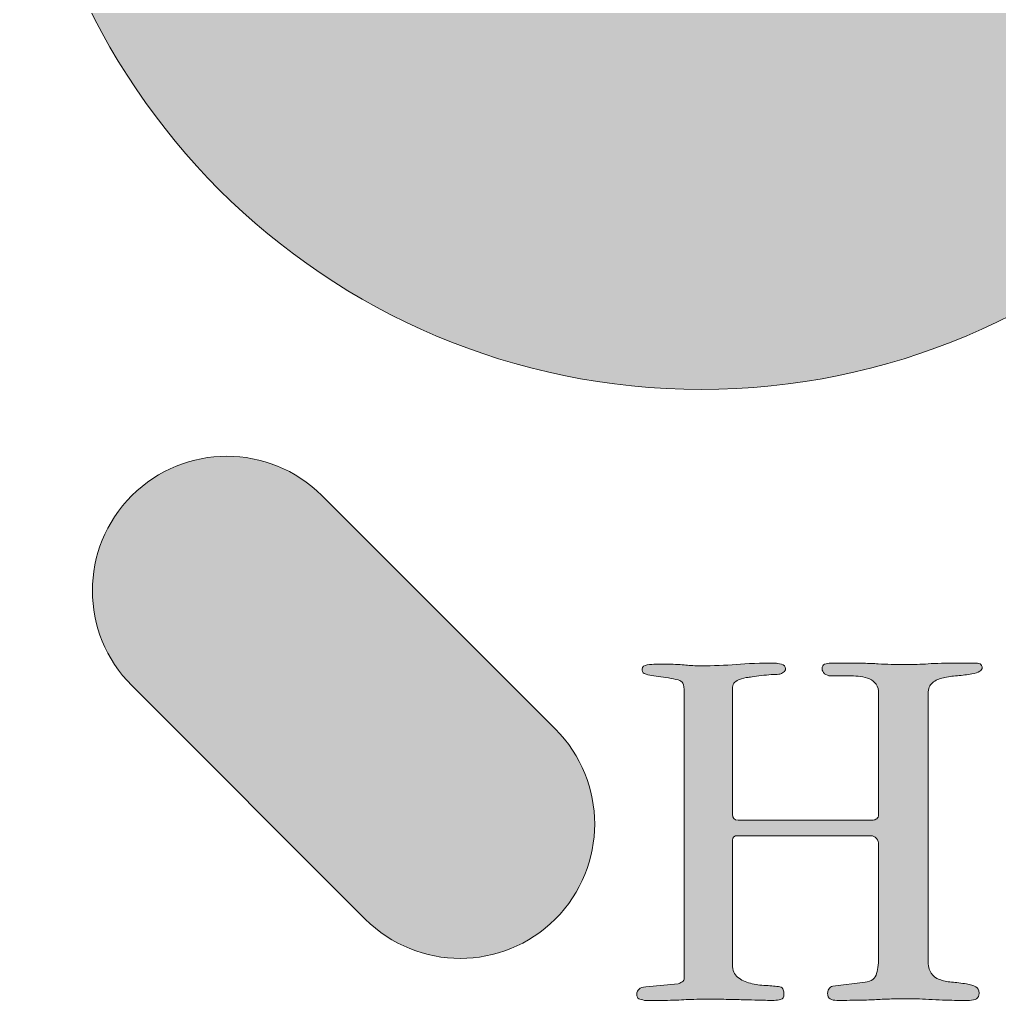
# Model space of a CAD drawing. Header units: inches. Extents: x 110 to 970, y -1000 to -79.
# Drawn here: x 110.1 to 349.8, y -624.9 to -384.9 of the extents above; entities that cross this region are included whole.
import ezdxf

# ---------------------------------------------------------------- set-up
doc = ezdxf.new("R2010")
doc.units = ezdxf.units.IN
doc.header["$MEASUREMENT"] = 0
doc.layers.add('Layer 1', color=7, linetype='Continuous')

# ---------------------------------------------------------------- blocks, each defined once
blk = doc.blocks.new('block 3')
at = {"layer": 'Layer 1', "true_color": 0xea2625}
h = blk.add_hatch(color=20, dxfattribs=at)
h.dxf.hatch_style = 2
edge = h.paths.add_edge_path()
edge.add_spline(control_points=[(261.11, -623.44), (261.11, -622.33), (261.83, -621.7), (263.27, -621.57), (263.27, -621.57), (271.24, -620.89), (271.24, -620.89), (271.49, -620.82), (271.81, -620.66), (272.17, -620.39), (272.53, -620.13), (272.71, -619.8), (272.71, -619.41), (272.71, -619.41), (272.71, -549.62), (272.71, -549.62), (272.71, -548.51), (272.59, -547.74), (272.36, -547.31), (272.13, -546.89), (271.76, -546.61), (271.24, -546.48), (270.51, -546.28), (269.73, -546.12), (268.88, -545.99), (268.02, -545.85), (267.2, -545.74), (266.42, -545.64), (265.63, -545.54), (264.91, -545.43), (264.26, -545.3), (263.6, -545.17), (263.14, -545.04), (262.88, -544.9), (262.68, -544.84), (262.55, -544.68), (262.49, -544.41), (262.42, -544.15), (262.39, -543.95), (262.39, -543.82), (262.45, -543.23), (262.88, -542.89), (263.67, -542.79), (264.45, -542.69), (265.14, -542.64), (265.73, -542.64), (265.73, -542.64), (268.68, -542.64), (268.68, -542.64), (270.51, -542.64), (271.99, -542.71), (273.1, -542.84), (274.21, -542.97), (275.43, -543.04), (276.74, -543.04), (279.82, -543.04), (282.72, -542.92), (285.44, -542.69), (288.16, -542.46), (291.35, -542.35), (295.02, -542.35), (295.35, -542.35), (295.84, -542.45), (296.5, -542.64), (297.15, -542.84), (297.48, -543.2), (297.48, -543.72), (297.48, -544.12), (297.31, -544.41), (296.99, -544.61), (296.66, -544.8), (296.36, -544.97), (296.1, -545.1), (295.77, -545.1), (295.25, -545.12), (294.53, -545.15), (293.81, -545.18), (293.02, -545.25), (292.17, -545.35), (291.32, -545.44), (290.53, -545.54), (289.81, -545.64), (289.09, -545.74), (288.6, -545.82), (288.34, -545.89), (287.75, -545.89), (286.96, -546.08), (285.98, -546.48), (285, -546.87), (284.5, -547.59), (284.5, -548.64), (284.5, -548.64), (284.5, -579.4), (284.5, -579.4), (284.5, -580.32), (284.96, -580.78), (285.88, -580.78), (285.88, -580.78), (318.91, -580.78), (318.91, -580.78), (319.23, -580.78), (319.54, -580.67), (319.84, -580.44), (320.14, -580.21), (320.28, -579.9), (320.28, -579.5), (320.28, -579.5), (320.28, -549.82), (320.28, -549.82), (320.28, -548.9), (320.07, -548.15), (319.64, -547.56), (319.22, -546.97), (318.68, -546.52), (318.02, -546.23), (317.37, -545.94), (316.65, -545.74), (315.86, -545.64), (315.07, -545.54), (314.32, -545.49), (313.6, -545.49), (313.6, -545.49), (308.49, -545.49), (308.49, -545.49), (307.96, -545.49), (307.49, -545.31), (307.06, -544.95), (306.64, -544.59), (306.42, -544.18), (306.42, -543.72), (306.42, -543.2), (306.64, -542.84), (307.06, -542.64), (307.49, -542.45), (308, -542.35), (308.59, -542.35), (308.59, -542.35), (311.93, -542.35), (311.93, -542.35), (313.7, -542.35), (315.24, -542.36), (316.55, -542.4), (317.86, -542.43), (319.06, -542.48), (320.14, -542.54), (321.22, -542.61), (322.28, -542.66), (323.33, -542.69), (324.38, -542.73), (325.56, -542.74), (326.87, -542.74), (327.92, -542.74), (328.87, -542.73), (329.72, -542.69), (330.57, -542.66), (331.47, -542.61), (332.42, -542.54), (333.37, -542.48), (334.44, -542.43), (335.62, -542.4), (336.8, -542.36), (338.24, -542.35), (339.94, -542.35), (339.94, -542.35), (344.07, -542.35), (344.07, -542.35), (344.66, -542.35), (345.07, -542.48), (345.3, -542.74), (345.53, -543), (345.64, -543.23), (345.64, -543.43), (345.64, -544.15), (344.79, -544.68), (343.09, -545), (341.97, -545.2), (340.79, -545.35), (339.55, -545.44), (338.3, -545.54), (337.16, -545.71), (336.11, -545.94), (335.06, -546.17), (334.18, -546.57), (333.46, -547.17), (332.73, -547.75), (332.37, -548.64), (332.37, -549.82), (332.37, -549.82), (332.37, -614.89), (332.37, -614.89), (332.37, -616.4), (332.62, -617.51), (333.11, -618.23), (333.6, -618.95), (334.27, -619.48), (335.13, -619.8), (335.98, -620.13), (336.98, -620.34), (338.12, -620.44), (339.27, -620.54), (340.5, -620.69), (341.81, -620.89), (342.73, -621.08), (343.46, -621.31), (344.02, -621.57), (344.58, -621.84), (344.86, -622.36), (344.86, -623.15), (344.86, -623.8), (344.64, -624.26), (344.22, -624.52), (343.79, -624.78), (343.22, -624.91), (342.5, -624.91), (342.5, -624.91), (339.35, -624.91), (339.35, -624.91), (338.7, -624.91), (337.83, -624.9), (336.75, -624.87), (335.67, -624.83), (334.55, -624.78), (333.4, -624.72), (332.26, -624.65), (331.21, -624.6), (330.26, -624.57), (329.31, -624.54), (328.64, -624.52), (328.25, -624.52), (326.28, -624.52), (324.67, -624.54), (323.43, -624.57), (322.18, -624.6), (320.95, -624.65), (319.74, -624.72), (318.53, -624.78), (317.2, -624.83), (315.76, -624.87), (314.32, -624.9), (312.42, -624.91), (310.06, -624.91), (309.4, -624.91), (308.86, -624.8), (308.44, -624.57), (308.01, -624.34), (307.8, -623.87), (307.8, -623.15), (307.8, -622.88), (307.9, -622.56), (308.09, -622.16), (308.29, -621.77), (308.62, -621.54), (309.08, -621.47), (309.08, -621.47), (316.94, -620.49), (316.94, -620.49), (318.51, -620.29), (319.46, -619.58), (319.79, -618.33), (320.12, -617.09), (320.28, -615.61), (320.28, -613.91), (320.28, -613.91), (320.28, -586.78), (320.28, -586.78), (320.28, -586.25), (320.1, -585.76), (319.74, -585.3), (319.38, -584.85), (318.91, -584.61), (318.32, -584.61), (318.32, -584.61), (285.88, -584.61), (285.88, -584.61), (284.96, -584.61), (284.5, -584.97), (284.5, -585.7), (284.5, -585.7), (284.5, -616.17), (284.5, -616.17), (284.5, -617.54), (284.93, -618.57), (285.78, -619.26), (286.63, -619.95), (287.66, -620.44), (288.88, -620.74), (290.09, -621.03), (291.37, -621.21), (292.71, -621.28), (294.05, -621.34), (295.19, -621.44), (296.1, -621.57), (296.56, -621.7), (296.84, -621.95), (296.94, -622.31), (297.04, -622.67), (297.09, -623.02), (297.09, -623.34), (297.09, -624.13), (296.82, -624.59), (296.3, -624.72), (295.77, -624.85), (295.25, -624.91), (294.73, -624.91), (293.15, -624.91), (291.84, -624.9), (290.79, -624.87), (289.74, -624.83), (288.65, -624.8), (287.5, -624.77), (286.36, -624.73), (285.04, -624.7), (283.57, -624.67), (282.1, -624.64), (280.18, -624.62), (277.82, -624.62), (275.92, -624.62), (274.18, -624.67), (272.61, -624.77), (271.04, -624.87), (269.2, -624.91), (267.11, -624.91), (267.11, -624.91), (262.98, -624.91), (262.98, -624.91), (262.39, -624.78), (261.93, -624.65), (261.6, -624.52), (261.27, -624.39), (261.11, -624.03), (261.11, -623.44)], knot_values=[0, 0, 0, 0, 1, 1, 1, 2, 2, 2, 3, 3, 3, 4, 4, 4, 5, 5, 5, 6, 6, 6, 7, 7, 7, 8, 8, 8, 9, 9, 9, 10, 10, 10, 11, 11, 11, 12, 12, 12, 13, 13, 13, 14, 14, 14, 15, 15, 15, 16, 16, 16, 17, 17, 17, 18, 18, 18, 19, 19, 19, 20, 20, 20, 21, 21, 21, 22, 22, 22, 23, 23, 23, 24, 24, 24, 25, 25, 25, 26, 26, 26, 27, 27, 27, 28, 28, 28, 29, 29, 29, 30, 30, 30, 31, 31, 31, 32, 32, 32, 33, 33, 33, 34, 34, 34, 35, 35, 35, 36, 36, 36, 37, 37, 37, 38, 38, 38, 39, 39, 39, 40, 40, 40, 41, 41, 41, 42, 42, 42, 43, 43, 43, 44, 44, 44, 45, 45, 45, 46, 46, 46, 47, 47, 47, 48, 48, 48, 49, 49, 49, 50, 50, 50, 51, 51, 51, 52, 52, 52, 53, 53, 53, 54, 54, 54, 55, 55, 55, 56, 56, 56, 57, 57, 57, 58, 58, 58, 59, 59, 59, 60, 60, 60, 61, 61, 61, 62, 62, 62, 63, 63, 63, 64, 64, 64, 65, 65, 65, 66, 66, 66, 67, 67, 67, 68, 68, 68, 69, 69, 69, 70, 70, 70, 71, 71, 71, 72, 72, 72, 73, 73, 73, 74, 74, 74, 75, 75, 75, 76, 76, 76, 77, 77, 77, 78, 78, 78, 79, 79, 79, 80, 80, 80, 81, 81, 81, 82, 82, 82, 83, 83, 83, 84, 84, 84, 85, 85, 85, 86, 86, 86, 87, 87, 87, 88, 88, 88, 89, 89, 89, 90, 90, 90, 91, 91, 91, 92, 92, 92, 93, 93, 93, 94, 94, 94, 95, 95, 95, 96, 96, 96, 97, 97, 97, 98, 98, 98, 99, 99, 99, 100, 100, 100, 101, 101, 101, 102, 102, 102, 103, 103, 103, 104, 104, 104, 105, 105, 105, 106, 106, 106, 107, 107, 107, 108, 108, 108, 109, 109, 109, 110, 110, 110, 110], degree=3, periodic=1)
at = {"layer": 'Layer 1', "lineweight": 0}
blk.add_open_spline([(261.11, -623.44), (261.11, -622.33), (261.83, -621.7), (263.27, -621.57), (263.27, -621.57), (271.24, -620.89), (271.24, -620.89), (271.49, -620.82), (271.81, -620.66), (272.17, -620.39), (272.53, -620.13), (272.71, -619.8), (272.71, -619.41), (272.71, -619.41), (272.71, -549.62), (272.71, -549.62), (272.71, -548.51), (272.59, -547.74), (272.36, -547.31), (272.13, -546.89), (271.76, -546.61), (271.24, -546.48), (270.51, -546.28), (269.73, -546.12), (268.88, -545.99), (268.02, -545.85), (267.2, -545.74), (266.42, -545.64), (265.63, -545.54), (264.91, -545.43), (264.26, -545.3), (263.6, -545.17), (263.14, -545.04), (262.88, -544.9), (262.68, -544.84), (262.55, -544.68), (262.49, -544.41), (262.42, -544.15), (262.39, -543.95), (262.39, -543.82), (262.45, -543.23), (262.88, -542.89), (263.67, -542.79), (264.45, -542.69), (265.14, -542.64), (265.73, -542.64), (265.73, -542.64), (268.68, -542.64), (268.68, -542.64), (270.51, -542.64), (271.99, -542.71), (273.1, -542.84), (274.21, -542.97), (275.43, -543.04), (276.74, -543.04), (279.82, -543.04), (282.72, -542.92), (285.44, -542.69), (288.16, -542.46), (291.35, -542.35), (295.02, -542.35), (295.35, -542.35), (295.84, -542.45), (296.5, -542.64), (297.15, -542.84), (297.48, -543.2), (297.48, -543.72), (297.48, -544.12), (297.31, -544.41), (296.99, -544.61), (296.66, -544.8), (296.36, -544.97), (296.1, -545.1), (295.77, -545.1), (295.25, -545.12), (294.53, -545.15), (293.81, -545.18), (293.02, -545.25), (292.17, -545.35), (291.32, -545.44), (290.53, -545.54), (289.81, -545.64), (289.09, -545.74), (288.6, -545.82), (288.34, -545.89), (287.75, -545.89), (286.96, -546.08), (285.98, -546.48), (285, -546.87), (284.5, -547.59), (284.5, -548.64), (284.5, -548.64), (284.5, -579.4), (284.5, -579.4), (284.5, -580.32), (284.96, -580.78), (285.88, -580.78), (285.88, -580.78), (318.91, -580.78), (318.91, -580.78), (319.23, -580.78), (319.54, -580.67), (319.84, -580.44), (320.14, -580.21), (320.28, -579.9), (320.28, -579.5), (320.28, -579.5), (320.28, -549.82), (320.28, -549.82), (320.28, -548.9), (320.07, -548.15), (319.64, -547.56), (319.22, -546.97), (318.68, -546.52), (318.02, -546.23), (317.37, -545.94), (316.65, -545.74), (315.86, -545.64), (315.07, -545.54), (314.32, -545.49), (313.6, -545.49), (313.6, -545.49), (308.49, -545.49), (308.49, -545.49), (307.96, -545.49), (307.49, -545.31), (307.06, -544.95), (306.64, -544.59), (306.42, -544.18), (306.42, -543.72), (306.42, -543.2), (306.64, -542.84), (307.06, -542.64), (307.49, -542.45), (308, -542.35), (308.59, -542.35), (308.59, -542.35), (311.93, -542.35), (311.93, -542.35), (313.7, -542.35), (315.24, -542.36), (316.55, -542.4), (317.86, -542.43), (319.06, -542.48), (320.14, -542.54), (321.22, -542.61), (322.28, -542.66), (323.33, -542.69), (324.38, -542.73), (325.56, -542.74), (326.87, -542.74), (327.92, -542.74), (328.87, -542.73), (329.72, -542.69), (330.57, -542.66), (331.47, -542.61), (332.42, -542.54), (333.37, -542.48), (334.44, -542.43), (335.62, -542.4), (336.8, -542.36), (338.24, -542.35), (339.94, -542.35), (339.94, -542.35), (344.07, -542.35), (344.07, -542.35), (344.66, -542.35), (345.07, -542.48), (345.3, -542.74), (345.53, -543), (345.64, -543.23), (345.64, -543.43), (345.64, -544.15), (344.79, -544.68), (343.09, -545), (341.97, -545.2), (340.79, -545.35), (339.55, -545.44), (338.3, -545.54), (337.16, -545.71), (336.11, -545.94), (335.06, -546.17), (334.18, -546.57), (333.46, -547.17), (332.73, -547.75), (332.37, -548.64), (332.37, -549.82), (332.37, -549.82), (332.37, -614.89), (332.37, -614.89), (332.37, -616.4), (332.62, -617.51), (333.11, -618.23), (333.6, -618.95), (334.27, -619.48), (335.13, -619.8), (335.98, -620.13), (336.98, -620.34), (338.12, -620.44), (339.27, -620.54), (340.5, -620.69), (341.81, -620.89), (342.73, -621.08), (343.46, -621.31), (344.02, -621.57), (344.58, -621.84), (344.86, -622.36), (344.86, -623.15), (344.86, -623.8), (344.64, -624.26), (344.22, -624.52), (343.79, -624.78), (343.22, -624.91), (342.5, -624.91), (342.5, -624.91), (339.35, -624.91), (339.35, -624.91), (338.7, -624.91), (337.83, -624.9), (336.75, -624.87), (335.67, -624.83), (334.55, -624.78), (333.4, -624.72), (332.26, -624.65), (331.21, -624.6), (330.26, -624.57), (329.31, -624.54), (328.64, -624.52), (328.25, -624.52), (326.28, -624.52), (324.67, -624.54), (323.43, -624.57), (322.18, -624.6), (320.95, -624.65), (319.74, -624.72), (318.53, -624.78), (317.2, -624.83), (315.76, -624.87), (314.32, -624.9), (312.42, -624.91), (310.06, -624.91), (309.4, -624.91), (308.86, -624.8), (308.44, -624.57), (308.01, -624.34), (307.8, -623.87), (307.8, -623.15), (307.8, -622.88), (307.9, -622.56), (308.09, -622.16), (308.29, -621.77), (308.62, -621.54), (309.08, -621.47), (309.08, -621.47), (316.94, -620.49), (316.94, -620.49), (318.51, -620.29), (319.46, -619.58), (319.79, -618.33), (320.12, -617.09), (320.28, -615.61), (320.28, -613.91), (320.28, -613.91), (320.28, -586.78), (320.28, -586.78), (320.28, -586.25), (320.1, -585.76), (319.74, -585.3), (319.38, -584.85), (318.91, -584.61), (318.32, -584.61), (318.32, -584.61), (285.88, -584.61), (285.88, -584.61), (284.96, -584.61), (284.5, -584.97), (284.5, -585.7), (284.5, -585.7), (284.5, -616.17), (284.5, -616.17), (284.5, -617.54), (284.93, -618.57), (285.78, -619.26), (286.63, -619.95), (287.66, -620.44), (288.88, -620.74), (290.09, -621.03), (291.37, -621.21), (292.71, -621.28), (294.05, -621.34), (295.19, -621.44), (296.1, -621.57), (296.56, -621.7), (296.84, -621.95), (296.94, -622.31), (297.04, -622.67), (297.09, -623.02), (297.09, -623.34), (297.09, -624.13), (296.82, -624.59), (296.3, -624.72), (295.77, -624.85), (295.25, -624.91), (294.73, -624.91), (293.15, -624.91), (291.84, -624.9), (290.79, -624.87), (289.74, -624.83), (288.65, -624.8), (287.5, -624.77), (286.36, -624.73), (285.04, -624.7), (283.57, -624.67), (282.1, -624.64), (280.18, -624.62), (277.82, -624.62), (275.92, -624.62), (274.18, -624.67), (272.61, -624.77), (271.04, -624.87), (269.2, -624.91), (267.11, -624.91), (267.11, -624.91), (262.98, -624.91), (262.98, -624.91), (262.39, -624.78), (261.93, -624.65), (261.6, -624.52), (261.27, -624.39), (261.11, -624.03), (261.11, -623.44)], degree=3, knots=[0, 0, 0, 0, 1, 1, 1, 2, 2, 2, 3, 3, 3, 4, 4, 4, 5, 5, 5, 6, 6, 6, 7, 7, 7, 8, 8, 8, 9, 9, 9, 10, 10, 10, 11, 11, 11, 12, 12, 12, 13, 13, 13, 14, 14, 14, 15, 15, 15, 16, 16, 16, 17, 17, 17, 18, 18, 18, 19, 19, 19, 20, 20, 20, 21, 21, 21, 22, 22, 22, 23, 23, 23, 24, 24, 24, 25, 25, 25, 26, 26, 26, 27, 27, 27, 28, 28, 28, 29, 29, 29, 30, 30, 30, 31, 31, 31, 32, 32, 32, 33, 33, 33, 34, 34, 34, 35, 35, 35, 36, 36, 36, 37, 37, 37, 38, 38, 38, 39, 39, 39, 40, 40, 40, 41, 41, 41, 42, 42, 42, 43, 43, 43, 44, 44, 44, 45, 45, 45, 46, 46, 46, 47, 47, 47, 48, 48, 48, 49, 49, 49, 50, 50, 50, 51, 51, 51, 52, 52, 52, 53, 53, 53, 54, 54, 54, 55, 55, 55, 56, 56, 56, 57, 57, 57, 58, 58, 58, 59, 59, 59, 60, 60, 60, 61, 61, 61, 62, 62, 62, 63, 63, 63, 64, 64, 64, 65, 65, 65, 66, 66, 66, 67, 67, 67, 68, 68, 68, 69, 69, 69, 70, 70, 70, 71, 71, 71, 72, 72, 72, 73, 73, 73, 74, 74, 74, 75, 75, 75, 76, 76, 76, 77, 77, 77, 78, 78, 78, 79, 79, 79, 80, 80, 80, 81, 81, 81, 82, 82, 82, 83, 83, 83, 84, 84, 84, 85, 85, 85, 86, 86, 86, 87, 87, 87, 88, 88, 88, 89, 89, 89, 90, 90, 90, 91, 91, 91, 92, 92, 92, 93, 93, 93, 94, 94, 94, 95, 95, 95, 96, 96, 96, 97, 97, 97, 98, 98, 98, 99, 99, 99, 100, 100, 100, 101, 101, 101, 102, 102, 102, 103, 103, 103, 104, 104, 104, 105, 105, 105, 106, 106, 106, 107, 107, 107, 108, 108, 108, 109, 109, 109, 110, 110, 110, 110], dxfattribs=at)
blk = doc.blocks.new('block 2')
at = {"layer": 'Layer 1', "true_color": 0xfccf0c}
h = blk.add_hatch(color=40, dxfattribs=at)
h.dxf.hatch_style = 2
edge = h.paths.add_edge_path()
edge.add_spline(control_points=[(276.89, -141.74), (184.76, -141.74), (110.08, -216.42), (110.08, -308.55), (110.08, -400.68), (184.76, -475.36), (276.89, -475.36), (369.02, -475.36), (443.7, -400.68), (443.7, -308.55), (443.7, -216.42), (369.02, -141.74), (276.89, -141.74)], knot_values=[0, 0, 0, 0, 1, 1, 1, 2, 2, 2, 3, 3, 3, 4, 4, 4, 4], degree=3, periodic=1)
edge = h.paths.add_edge_path()
edge.add_spline(control_points=[(276.89, -379.4), (237.76, -379.4), (206.04, -347.68), (206.04, -308.55), (206.04, -269.42), (237.76, -237.7), (276.89, -237.7), (316.02, -237.7), (347.74, -269.42), (347.74, -308.55), (347.74, -347.68), (316.02, -379.4), (276.89, -379.4)], knot_values=[0, 0, 0, 0, 1, 1, 1, 2, 2, 2, 3, 3, 3, 4, 4, 4, 4], degree=3, periodic=1)
at = {"layer": 'Layer 1', "true_color": 0x1f9d48}
h = blk.add_hatch(color=114, dxfattribs=at)
h.dxf.hatch_style = 2
edge = h.paths.add_edge_path()
edge.add_spline(control_points=[(241.16, -605), (241.16, -605), (241.16, -605), (241.16, -605), (228.32, -617.85), (207.49, -617.85), (194.65, -605), (194.65, -605), (137.53, -547.88), (137.53, -547.88), (124.69, -535.04), (124.69, -514.22), (137.53, -501.37), (137.53, -501.37), (137.53, -501.37), (137.53, -501.37), (150.37, -488.53), (171.2, -488.53), (184.04, -501.37), (184.04, -501.37), (241.16, -558.49), (241.16, -558.49), (254, -571.33), (254, -592.16), (241.16, -605)], knot_values=[0, 0, 0, 0, 1, 1, 1, 2, 2, 2, 3, 3, 3, 4, 4, 4, 5, 5, 5, 6, 6, 6, 7, 7, 7, 8, 8, 8, 8], degree=3, periodic=1)
at = {"layer": 'Layer 1', "lineweight": 0}
for points, knots in [([(276.89, -141.74), (184.76, -141.74), (110.08, -216.42), (110.08, -308.55), (110.08, -400.68), (184.76, -475.36), (276.89, -475.36), (369.02, -475.36), (443.7, -400.68), (443.7, -308.55), (443.7, -216.42), (369.02, -141.74), (276.89, -141.74)], [0, 0, 0, 0, 1, 1, 1, 2, 2, 2, 3, 3, 3, 4, 4, 4, 4]), ([(241.16, -605), (241.16, -605), (241.16, -605), (241.16, -605), (228.32, -617.85), (207.49, -617.85), (194.65, -605), (194.65, -605), (137.53, -547.88), (137.53, -547.88), (124.69, -535.04), (124.69, -514.22), (137.53, -501.37), (137.53, -501.37), (137.53, -501.37), (137.53, -501.37), (150.37, -488.53), (171.2, -488.53), (184.04, -501.37), (184.04, -501.37), (241.16, -558.49), (241.16, -558.49), (254, -571.33), (254, -592.16), (241.16, -605)], [0, 0, 0, 0, 1, 1, 1, 2, 2, 2, 3, 3, 3, 4, 4, 4, 5, 5, 5, 6, 6, 6, 7, 7, 7, 8, 8, 8, 8])]:
    blk.add_open_spline(points, degree=3, knots=knots, dxfattribs=at)
at = {"layer": 'Layer 1'}
blk.add_blockref('block 3', (0, 0), dxfattribs=at)

msp = doc.modelspace()

# ---------------------------------------------------------------- block references
at = {"layer": 'Layer 1'}
msp.add_blockref('block 2', (0, 0), dxfattribs=at)

doc.saveas('drawing.dxf')
